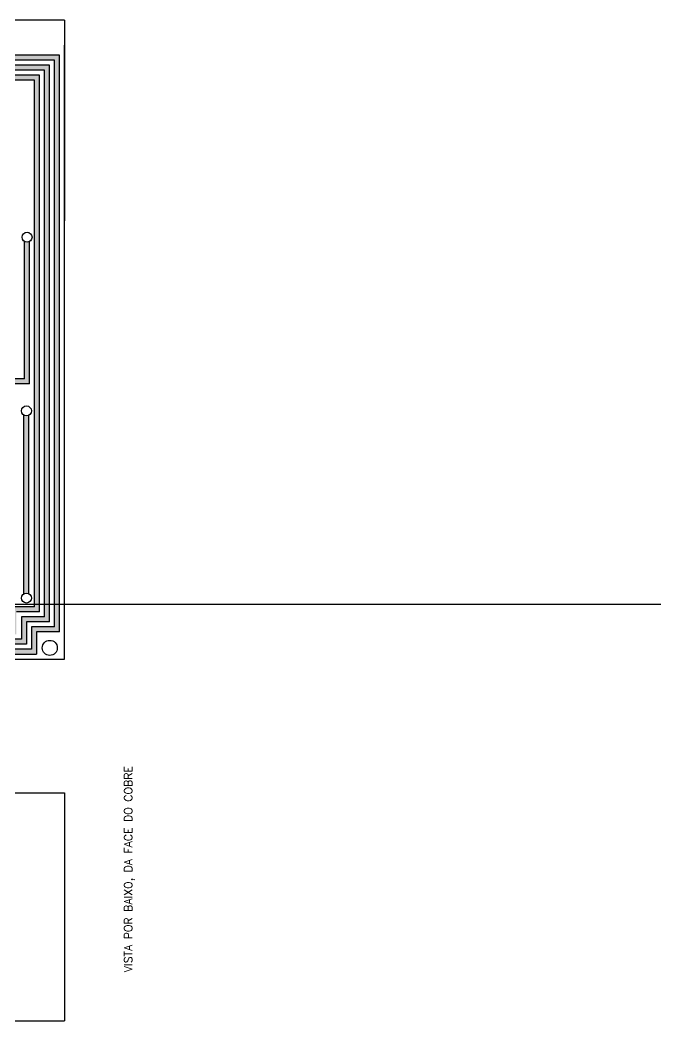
# Model space of a CAD drawing. Header units: millimetres. Extents: x -2849 to 258, y -823 to -139.
# Drawn here: x -1268.4 to -1140.3, y -398.3 to -198.3 of the extents above; entities that cross this region are included whole.
import ezdxf

# ---------------------------------------------------------------- set-up
doc = ezdxf.new("R2010")
doc.units = ezdxf.units.MM
doc.styles.add('200-R060', font='romans.shx', dxfattribs={"height": 30})

msp = doc.modelspace()

# ---------------------------------------------------------------- hatches: boundary and pattern name
at = {"lineweight": 30}
for points in [[(-1367.106, -205.329), (-1367.106, -206.329), (-1261.48, -206.329), (-1261.48, -300.222), (-1260.48, -300.222), (-1260.48, -205.329)], [(-1301.78, -207.329), (-1301.78, -215.463, -0.1316527), (-1301.28, -215.329, -0.1316527), (-1300.78, -215.463), (-1300.78, -208.329), (-1263.48, -208.329), (-1263.48, -300.222), (-1262.48, -300.222), (-1262.48, -207.329)], [(-1299.28, -209.329), (-1299.28, -215.463, -0.1316527), (-1298.78, -215.329, -0.1316527), (-1298.28, -215.463), (-1298.28, -210.329), (-1265.48, -210.329), (-1265.48, -300.222), (-1264.48, -300.222), (-1264.48, -209.329)], [(-1265.48, -300.222), (-1265.48, -315.585), (-1270.114, -315.585), (-1270.114, -320.042), (-1299.191, -320.042), (-1299.191, -357.642), (-1299.538, -357.642, -0.2679782), (-1299.551, -358.642), (-1298.191, -358.642), (-1298.191, -321.042), (-1269.114, -321.042), (-1269.114, -316.585), (-1264.48, -316.585), (-1264.48, -300.222)], [(-1263.48, -300.222), (-1263.48, -317.585), (-1268.114, -317.585), (-1268.114, -322.042), (-1297.191, -322.042), (-1297.191, -355.298, -0.147642), (-1296.637, -355.131, -0.1162859), (-1296.191, -355.236), (-1296.191, -323.042), (-1267.114, -323.042), (-1267.114, -318.585), (-1262.48, -318.585), (-1262.48, -300.222)], [(-1261.48, -300.222), (-1261.48, -319.585), (-1266.114, -319.585), (-1266.114, -324.042), (-1295.191, -324.042), (-1295.191, -331.304, -0.1404097), (-1294.661, -331.152, -0.1230855), (-1294.191, -331.27), (-1294.191, -325.042), (-1265.114, -325.042), (-1265.114, -320.585), (-1260.48, -320.585), (-1260.48, -300.222)]]:
    msp.add_hatch(color=1, dxfattribs=at).paths.add_polyline_path(points)
for points in [[(-1266.98, -242.73, -0.1316527), (-1267.48, -242.596), (-1267.48, -270.017), (-1272.503, -270.017, -0.2679496), (-1272.503, -271.017), (-1266.48, -271.017), (-1266.48, -242.596, -0.1316527)], [(-1267.592, -277.293), (-1267.592, -300.222), (-1266.592, -300.222), (-1266.592, -277.293, -0.1316527), (-1267.092, -277.427, -0.1316527)], [(-1267.592, -300.222), (-1267.592, -312.954, -0.1316527), (-1267.092, -312.82, -0.1316527), (-1266.592, -312.954), (-1266.592, -300.222)]]:
    msp.add_hatch(color=1, dxfattribs=at).paths.add_polyline_path(points, flags=17)

# ---------------------------------------------------------------- linework, layer by layer
at = {"color": 5}
for p, q in [((-1259.48, -198.329), (-1449.48, -198.329)), ((-1259.48, -198.329), (-1259.48, -238.429)), ((-1259.48, -326.042), (-1259.48, -203.329)), ((-1293.191, -326.042), (-1259.48, -326.042)), ((-1279.298, -352.729), (-1259.48, -352.729)), ((-1259.48, -352.729), (-1259.48, -398.329)), ((-1449.48, -398.329), (-1259.48, -398.329))]:
    msp.add_line(p, q, dxfattribs=at)
at = {"color": 2, "lineweight": 30}
for p, q in [((-1260.48, -205.329), (-1436.107, -205.329)), ((-1260.48, -320.585), (-1260.48, -205.329)), ((-1261.48, -206.329), (-1435.107, -206.329)), ((-1262.48, -207.329), (-1301.78, -207.329)), ((-1262.48, -318.585), (-1262.48, -207.329)), ((-1261.48, -319.585), (-1261.48, -206.329)), ((-1263.48, -208.329), (-1300.78, -208.329)), ((-1264.48, -209.329), (-1299.28, -209.329)), ((-1264.48, -316.585), (-1264.48, -209.329)), ((-1263.48, -317.585), (-1263.48, -208.329)), ((-1265.48, -210.329), (-1298.28, -210.329)), ((-1265.48, -315.585), (-1265.48, -210.329)), ((-1267.48, -270.017), (-1267.48, -242.596)), ((-1266.48, -271.017), (-1266.48, -242.596)), ((-1267.48, -270.017), (-1272.503, -270.017)), ((-1266.48, -271.017), (-1272.503, -271.017)), ((-1267.592, -312.954), (-1267.592, -277.293)), ((-1266.592, -312.954), (-1266.592, -277.293)), ((-1523.903, -315.042), (-1140.334, -315.042)), ((-1265.48, -315.585), (-1270.114, -315.585)), ((-1264.48, -316.585), (-1269.114, -316.585)), ((-1263.48, -317.585), (-1268.114, -317.585)), ((-1268.114, -317.585), (-1268.114, -322.042)), ((-1262.48, -318.585), (-1267.114, -318.585)), ((-1267.114, -318.585), (-1267.114, -323.042)), ((-1261.48, -319.585), (-1266.114, -319.585)), ((-1266.114, -319.585), (-1266.114, -324.042)), ((-1260.48, -320.585), (-1265.114, -320.585)), ((-1265.114, -320.585), (-1265.114, -325.042)), ((-1265.114, -320.585), (-1265.114, -325.042)), ((-1268.114, -322.042), (-1297.191, -322.042)), ((-1267.114, -323.042), (-1296.191, -323.042)), ((-1266.114, -324.042), (-1295.191, -324.042)), ((-1294.191, -325.042), (-1265.114, -325.042))]:
    msp.add_line(p, q, dxfattribs=at)
at = {"color": 3}
for centre in [(-1266.98, -241.73), (-1267.092, -276.427), (-1267.092, -313.82)]:
    msp.add_circle(centre, 1, dxfattribs=at)
at = {"color": 5, "lineweight": 30}
msp.add_circle((-1262.428, -323.778), 1.5, dxfattribs=at)

# ---------------------------------------------------------------- texts
at = {"color": 2, "style": '200-R060'}
msp.add_text('VISTA POR BAIXO, DA FACE DO COBRE', height=1.6, rotation=90, dxfattribs=at).set_placement((-1245.953, -388.597))

doc.saveas('drawing.dxf')
